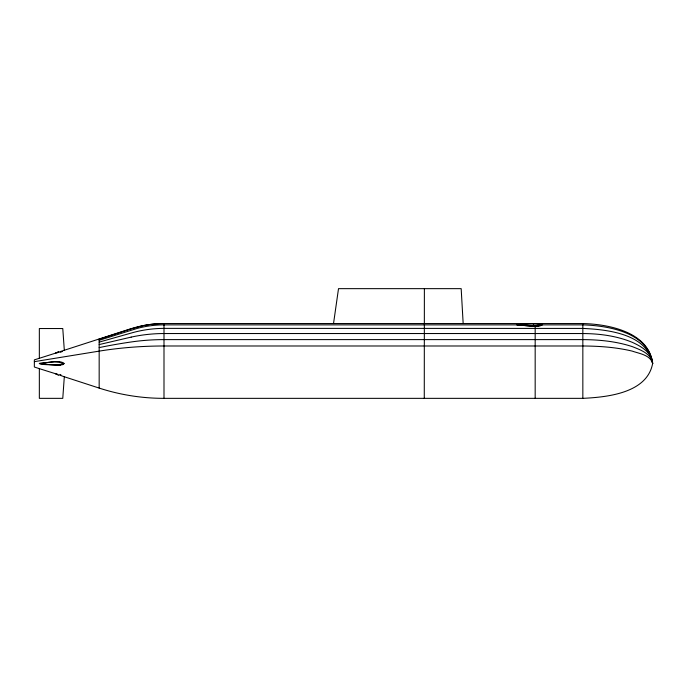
<?xml version="1.0" encoding="UTF-8"?>
<svg xmlns="http://www.w3.org/2000/svg" width="687" height="687" viewBox="0 0 687 687"><rect width="100%" height="100%" fill="white"/><g stroke="black" fill="none" stroke-linecap="round" stroke-linejoin="round"><path stroke-width="1.03" d="M424.377 288.652L424.274 398.348M59.829 375.188L64.312 376.759L62.775 398.348L39.339 398.348L39.339 368.644L34.35 367.021L34.35 359.868L55.458 353.17M99.177 339.18A238.93 7.703 -17.6 0 0 131.174 328.858L141.402 326.059A88.391 74.394 0 0 1 163.995 323.534L582.842 323.551C608.871 324.187 648.854 332.027 652.65 363.449C647.163 393.119 607.36 397.172 582.842 398.348L163.995 398.348A209.767 209.767 0 0 1 99.168 388.086L64.312 376.759M333.53 323.551L338.511 288.652L461.175 288.652L463.167 323.551M64.312 363.449L62.989 364.574L59.829 365.158A32.255 30.468 85.2 0 1 58.618 365.252L58.232 365.261A49.284 46.33 65.2 0 1 55.458 365.295L39.339 363.449L55.458 361.62A49.284 46.33 -65.2 0 1 58.232 361.602L58.618 361.645A32.255 30.468 -85.2 0 1 59.829 361.731C75.476 365.201 40.172 365.578 39.339 363.449C46.819 363.114 55.905 359.911 62.775 363.449M539.055 323.697A15.715 5.35 0 0 0 535.173 323.56L533.43 323.783L533.43 325.973L534.795 326.153L534.254 326.145A66.596 46.355 0 0 1 530.896 326.059L517.019 324.874C524.645 324.633 533.224 322.289 540.454 324.874C533.224 327.467 524.645 325.123 517.019 324.874L163.995 324.874M131.183 328.626L59.829 351.701M99.168 340.297L137.306 328.386A93.861 83.522 0 0 1 163.995 324.848M99.168 342.109L131.183 333.058A109.293 98.73 0 0 1 163.995 328.377L582.842 328.42C607.394 329.58 647.214 333.727 652.65 363.449C650.34 354.964 639.314 353.607 632.203 351.109C616.059 347.244 599.399 346.085 582.842 345.99L163.995 345.99A209.767 104.888 0 0 0 99.168 351.126L34.35 361.654M99.168 344.573L131.183 337.102M539.029 325.973A23.487 16.351 0 0 1 536.375 326.11L535.173 326.145L535.173 398.348M540.454 324.874L582.842 324.874C608.442 325.647 648.442 332.456 652.65 363.449C651.405 353.607 640.172 349.743 632.203 346.592C616.316 341.387 599.493 339.722 582.842 339.61L163.995 339.61A179.745 140.071 0 0 0 131.183 341.971A238.432 103.574 -5 0 0 99.168 347.605M539.046 323.706L539.57 323.757A7.428 2.525 0 0 1 540.36 323.86L542.352 324.462A2.267 0.773 0 0 1 542.567 324.762L540.36 325.801A22.817 15.887 0 0 1 536.375 326.11M39.339 368.644L55.458 373.719M652.65 363.449C652.015 352.534 641.091 346.3 632.203 342.298C616.617 335.866 599.605 333.659 582.842 333.538L163.995 333.538A136.455 120.345 0 0 0 131.183 337.111M64.312 350.13L62.775 328.541L39.339 328.541L39.339 358.253M582.842 323.551L582.842 398.348M163.995 398.348L163.995 323.551A110.401 110.401 0 0 0 131.191 328.661M99.168 338.863L99.168 388.086M539.321 323.714A15.303 5.204 0 0 0 535.173 323.568L525.95 323.981A78.576 26.733 0 0 0 517.019 324.874M534.795 326.153A64.054 44.586 0 0 1 530.896 326.05M55.458 361.654A49.284 46.278 -64 0 1 58.232 361.654M57.991 375.008A32.255 0.893 19.1 0 1 58.816 375.291M55.432 373.908A49.284 7.05 18.2 0 1 58.129 374.801M58.232 365.235A49.284 46.278 64 0 1 55.458 365.235M60.344 365.098A31.499 29.739 80.6 0 1 58.61 365.226M58.326 352.422A49.284 7.428 -18.2 0 1 55.475 353.367M62.569 351.443A31.499 1.7 -19 0 1 59.752 352.44M58.816 351.598A32.255 0.893 -19.1 0 1 57.991 351.881M58.129 352.087A49.284 7.05 -18.2 0 1 55.432 352.981M55.896 373.659A49.284 7.428 18.2 0 1 57.528 374.2M59.752 374.449A31.499 1.7 19 0 1 60.98 374.879"/></g></svg>
